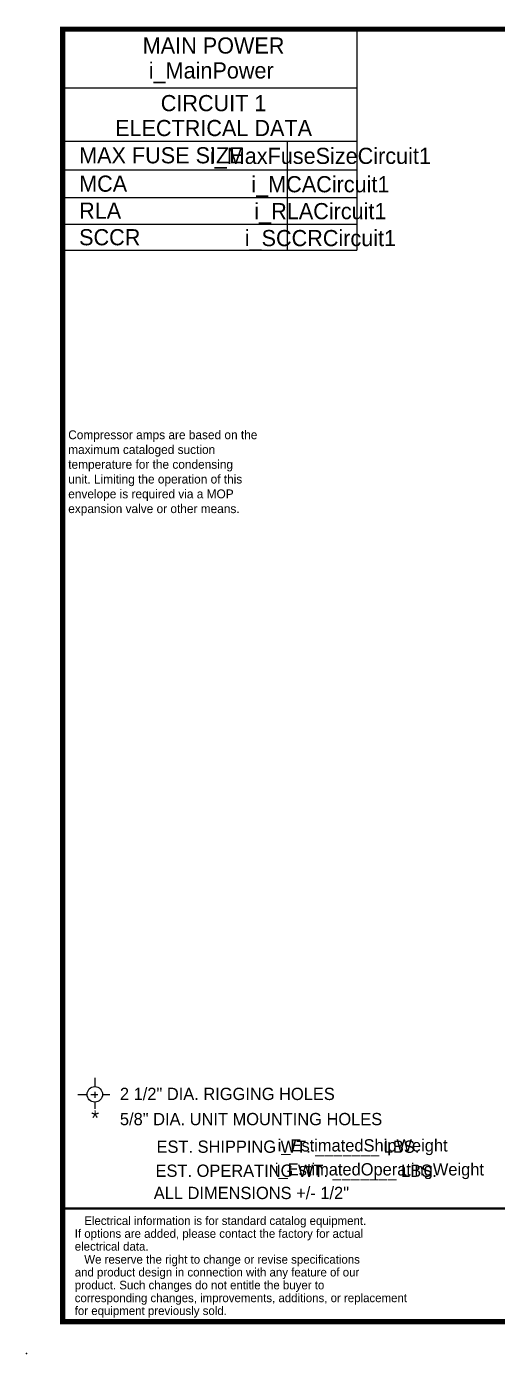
# Model space of a CAD drawing. Header units: inches. Extents: x 2468 to 2948, y -685 to -381.
# Drawn here: x 2467.8 to 2574, y -684.7 to -385.3 of the extents above; entities that cross this region are included whole.
import ezdxf
from ezdxf.enums import TextEntityAlignment as Align

# ---------------------------------------------------------------- set-up
doc = ezdxf.new("R2010")
doc.units = ezdxf.units.IN
doc.header["$MEASUREMENT"] = 0
doc.header["$PDSIZE"] = -1
doc.layers.add('C1E', color=7, linetype='Continuous')

msp = doc.modelspace()

# ---------------------------------------------------------------- linework, layer by layer
at = {"color": 0, "lineweight": 25}
for p, q in [((2483.15, -622.53), (2483.15, -624.37)), ((2483.15, -625.66), (2483.15, -627.05)), ((2479.34, -626.25), (2481.21, -626.25)), ((2482.28, -626.25), (2483.86, -626.25)), ((2483.15, -628.04), (2483.15, -629.49)), ((2484.93, -626.25), (2486.52, -626.25))]:
    msp.add_line(p, q, dxfattribs=at)
for points, const_width in [([(2475.91, -677.52), (2942.47, -677.52), (2942.47, -385.92), (2475.91, -385.92), (2475.91, -677.52)], 1.17), ([(2593.24, -652), (2475.91, -652)], 0.583)]:
    msp.add_lwpolyline(points, dxfattribs=dict(at, const_width=const_width))
msp.add_circle((2483.15, -626.25), 1.75, dxfattribs=at)
msp.add_point((2467.75, -684.71), dxfattribs=at)
at = {"layer": 'C1E', "color": 0, "lineweight": 25}
for p, q in [((2542.21, -385.92), (2542.21, -435.79)), ((2542.21, -399.27), (2475.91, -399.27)), ((2542.21, -411.29), (2476.27, -411.29)), ((2526.51, -411.29), (2526.51, -435.79)), ((2476.25, -417.66), (2542.21, -417.66)), ((2476.1, -423.89), (2542.21, -423.89)), ((2475.8, -429.95), (2542.21, -429.95)), ((2475.81, -435.79), (2542.21, -435.79))]:
    msp.add_line(p, q, dxfattribs=at)

# ---------------------------------------------------------------- texts
at = {"color": 0, "lineweight": 25}
for s, height, p in [('2 1/2" DIA. RIGGING HOLES', 2.7702, (2488.81, -627.53)), ('5/8" DIA. UNIT MOUNTING HOLES', 2.7702, (2488.81, -633.21)), ('   Electrical information is for standard catalog equipment.', 1.9314, (2478.62, -655.72)), ('If options are added, please contact the factory for actual', 1.9314, (2478.62, -658.62)), ('electrical data.', 1.9314, (2478.62, -661.51)), ('   We reserve the right to change or revise specifications', 1.9314, (2478.62, -664.45)), ('and product design in connection with any feature of our', 1.9314, (2478.62, -667.34)), ('product. Such changes do not entitle the buyer to', 1.9314, (2478.62, -670.24)), ('corresponding changes, improvements, additions, or replacement ', 1.9314, (2478.62, -673.14)), ('for equipment previously sold.', 1.9314, (2478.62, -676.03))]:
    msp.add_text(s, height=height, dxfattribs=at).set_placement(p)
for s, height, p in [('*', 3.41, (2483.22, -633.26)), ('EST. SHIPPING WT. _______ LBS.', 2.7702, (2526.71, -639.44)), ('i_EstimatedShipWeight', 2.7734, (2543.55, -639.14)), ('EST. OPERATING WT. _______ LBS.', 2.7702, (2528.55, -644.86)), ('i_EstimatedOperatingWeight', 2.7702, (2547.34, -644.55)), ('ALL DIMENSIONS +/- 1/2"', 2.7702, (2518.46, -649.88))]:
    msp.add_text(s, height=height, dxfattribs=at).set_placement(p, align=Align.CENTER)
at = {"color": 0, "insert": (2476.41, -476.44), "char_height": 2, "attachment_point": 1}
msp.add_mtext_dynamic_manual_height_columns(' Compressor amps are based on the \\P maximum cataloged suction \\P temperature for the condensing \\P unit. Limiting the operation of this \\P envelope is required via a MOP \\P expansion valve or other means.', width=65.7633, gutter_width=144.43, heights=[29.63], dxfattribs=at)
at = {"layer": 'C1E', "color": 0, "lineweight": 25}
for s, p in [('MAIN POWER', (2509.93, -391.44)), ('i_MainPower', (2509.4, -397.06)), ('CIRCUIT 1', (2509.93, -404.43)), ('ELECTRICAL DATA', (2509.93, -410.05)), ('i_MaxFuseSizeCircuit1', (2534.03, -416.33)), ('i_MCACircuit1', (2534.03, -422.73)), ('i_RLACircuit1', (2534.03, -428.8)), ('i_SCCRCircuit1', (2534.03, -434.88))]:
    msp.add_text(s, height=3.645, dxfattribs=at).set_placement(p, align=Align.CENTER)
for s, p in [('MAX FUSE SIZE', (2479.61, -416.2)), ('MCA', (2479.61, -422.6)), ('RLA', (2479.61, -428.68)), ('SCCR', (2479.61, -434.69))]:
    msp.add_text(s, height=3.645, dxfattribs=at).set_placement(p)

doc.saveas('drawing.dxf')
